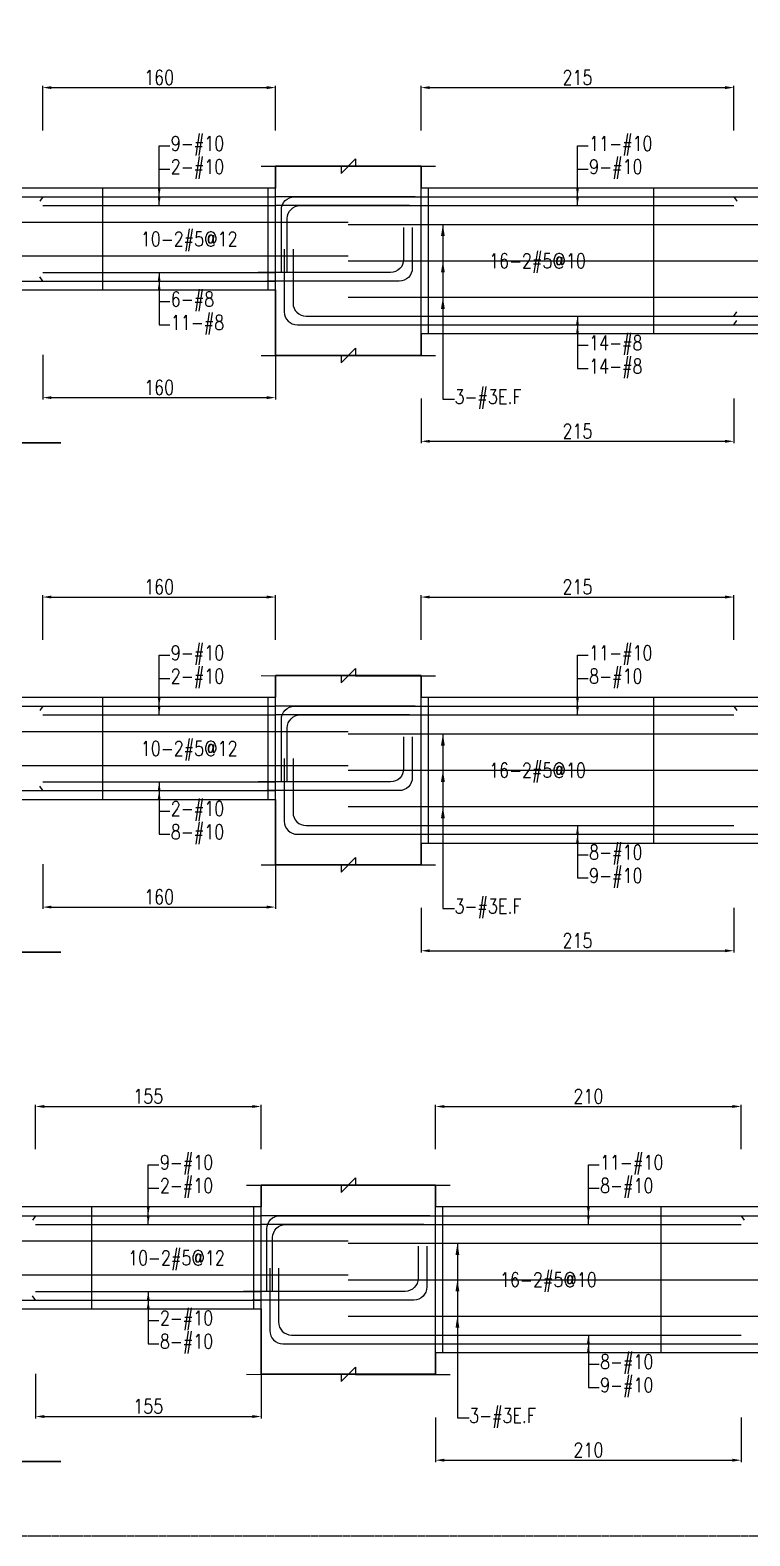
# Model space of a CAD drawing. Header units: millimetres. Extents: x 0 to 84580, y -12276 to 4373.
# Drawn here: x 30767 to 31262, y -3069 to -2034 of the extents above; entities that cross this region are included whole.
import ezdxf
from ezdxf.enums import TextEntityAlignment as Align

# ---------------------------------------------------------------- set-up
doc = ezdxf.new("R2010")
doc.units = ezdxf.units.MM
doc.header["$MEASUREMENT"] = 0
doc.linetypes.add('CENTER', pattern=[2, 1.25, -0.25, 0.25, -0.25])
for name, color, linetype in [('S-DIM', 2, 'Continuous'), ('S-GRID', 1, 'CENTER'), ('S-LEADER', 2, 'Continuous'), ('S-RC', 130, 'Continuous'), ('S-REINF', 6, 'Continuous'), ('S-TEXT', 2, 'Continuous')]:
    doc.layers.add(name, color=color, linetype=linetype)
doc.styles.add('CS4', font='romans.shx', dxfattribs={"width": 0.8, "bigfont": 'lsp.shx'})
doc.styles.get("Standard").update_dxf_attribs({"font": 'arial.ttf'})
doc.dimstyles.new('ISO-25', dxfattribs={"dimtxt": 2.5, "dimasz": 2.5, "dimexe": 1.25, "dimexo": 0.625, "dimtad": 1, "dimtxsty": 'Standard', "dimcen": 2.5, "dimadec": 0, "dimazin": 0, "dimtfac": 1, "dimtmove": 0, "dimatfit": 3, "dimfxl": 0, "dimarcsym": 0})

# ---------------------------------------------------------------- blocks, each defined once
blk = doc.blocks.new('*D824')
at = {"layer": 'DEFPOINTS', "color": 0, "transparency": 16777216}
for p in [(30926.1, -2774), (30771.1, -2804), (30926.1, -2804)]:
    blk.add_point(p, dxfattribs=at)
at = {"layer": 'S-DIM', "color": 0, "lineweight": -2, "transparency": 16777216}
for p, q in [((30771.1, -2803.4), (30771.1, -2772.8)), ((30777.1, -2774), (30920.1, -2774)), ((30926.1, -2803.4), (30926.1, -2772.8))]:
    blk.add_line(p, q, dxfattribs=at)
at = {"layer": 'S-DIM', "color": 0, "transparency": 16777216}
for points in [[(30777.1, -2773), (30777.1, -2775), (30771.1, -2774)], [(30920.1, -2773), (30920.1, -2775), (30926.1, -2774)]]:
    blk.add_solid(points, dxfattribs=at)
at = {"layer": 'S-DIM', "color": 0, "transparency": 16777216, "insert": (30848.6, -2767), "char_height": 10, "attachment_point": 5, "style": 'CS4'}
blk.add_mtext('155', dxfattribs=at)
blk = doc.blocks.new('*D826')
at = {"layer": 'DEFPOINTS', "color": 0, "transparency": 16777216}
for p in [(30771.1, -2957), (30926.1, -2957), (30926.1, -2987)]:
    blk.add_point(p, dxfattribs=at)
at = {"layer": 'S-DIM', "color": 0, "lineweight": -2, "transparency": 16777216}
for p, q in [((30771.1, -2957.6), (30771.1, -2988.3)), ((30926.1, -2957.6), (30926.1, -2988.3)), ((30777.1, -2987), (30920.1, -2987))]:
    blk.add_line(p, q, dxfattribs=at)
at = {"layer": 'S-DIM', "color": 0, "transparency": 16777216}
for points in [[(30777.1, -2986), (30777.1, -2988), (30771.1, -2987)], [(30920.1, -2986), (30920.1, -2988), (30926.1, -2987)]]:
    blk.add_solid(points, dxfattribs=at)
at = {"layer": 'S-DIM', "color": 0, "transparency": 16777216, "insert": (30848.6, -2980), "char_height": 10, "attachment_point": 5, "style": 'CS4'}
blk.add_mtext('155', dxfattribs=at)
blk = doc.blocks.new('*D828')
at = {"layer": 'DEFPOINTS', "color": 0, "transparency": 16777216}
for p in [(30936.1, -2424), (30776.1, -2454), (30936.1, -2454)]:
    blk.add_point(p, dxfattribs=at)
at = {"layer": 'S-DIM', "color": 0, "lineweight": -2, "transparency": 16777216}
for p, q in [((30776.1, -2453.4), (30776.1, -2422.8)), ((30782.1, -2424), (30930.1, -2424)), ((30936.1, -2453.4), (30936.1, -2422.8))]:
    blk.add_line(p, q, dxfattribs=at)
at = {"layer": 'S-DIM', "color": 0, "transparency": 16777216}
for points in [[(30782.1, -2423), (30782.1, -2425), (30776.1, -2424)], [(30930.1, -2423), (30930.1, -2425), (30936.1, -2424)]]:
    blk.add_solid(points, dxfattribs=at)
at = {"layer": 'S-DIM', "color": 0, "transparency": 16777216, "insert": (30856.1, -2417), "char_height": 10, "attachment_point": 5, "style": 'CS4'}
blk.add_mtext('160', dxfattribs=at)
blk = doc.blocks.new('*D830')
at = {"layer": 'DEFPOINTS', "color": 0, "transparency": 16777216}
for p in [(30776.1, -2607), (30936.1, -2607), (30936.1, -2637)]:
    blk.add_point(p, dxfattribs=at)
at = {"layer": 'S-DIM', "color": 0, "lineweight": -2, "transparency": 16777216}
for p, q in [((30776.1, -2607.6), (30776.1, -2638.3)), ((30936.1, -2607.6), (30936.1, -2638.3)), ((30782.1, -2637), (30930.1, -2637))]:
    blk.add_line(p, q, dxfattribs=at)
at = {"layer": 'S-DIM', "color": 0, "transparency": 16777216}
for points in [[(30782.1, -2636), (30782.1, -2638), (30776.1, -2637)], [(30930.1, -2636), (30930.1, -2638), (30936.1, -2637)]]:
    blk.add_solid(points, dxfattribs=at)
at = {"layer": 'S-DIM', "color": 0, "transparency": 16777216, "insert": (30856.1, -2630), "char_height": 10, "attachment_point": 5, "style": 'CS4'}
blk.add_mtext('160', dxfattribs=at)
blk = doc.blocks.new('*D832')
at = {"layer": 'DEFPOINTS', "color": 0, "transparency": 16777216}
for p in [(30936.1, -2074), (30776.1, -2104), (30936.1, -2104)]:
    blk.add_point(p, dxfattribs=at)
at = {"layer": 'S-DIM', "color": 0, "lineweight": -2, "transparency": 16777216}
for p, q in [((30776.1, -2103.4), (30776.1, -2072.8)), ((30782.1, -2074), (30930.1, -2074)), ((30936.1, -2103.4), (30936.1, -2072.8))]:
    blk.add_line(p, q, dxfattribs=at)
at = {"layer": 'S-DIM', "color": 0, "transparency": 16777216}
for points in [[(30782.1, -2073), (30782.1, -2075), (30776.1, -2074)], [(30930.1, -2073), (30930.1, -2075), (30936.1, -2074)]]:
    blk.add_solid(points, dxfattribs=at)
at = {"layer": 'S-DIM', "color": 0, "transparency": 16777216, "insert": (30856.1, -2067), "char_height": 10, "attachment_point": 5, "style": 'CS4'}
blk.add_mtext('160', dxfattribs=at)
blk = doc.blocks.new('*D834')
at = {"layer": 'DEFPOINTS', "color": 0, "transparency": 16777216}
for p in [(30776.1, -2257), (30936.1, -2257), (30936.1, -2287)]:
    blk.add_point(p, dxfattribs=at)
at = {"layer": 'S-DIM', "color": 0, "lineweight": -2, "transparency": 16777216}
for p, q in [((30776.1, -2257.6), (30776.1, -2288.3)), ((30936.1, -2257.6), (30936.1, -2288.3)), ((30782.1, -2287), (30930.1, -2287))]:
    blk.add_line(p, q, dxfattribs=at)
at = {"layer": 'S-DIM', "color": 0, "transparency": 16777216}
for points in [[(30782.1, -2286), (30782.1, -2288), (30776.1, -2287)], [(30930.1, -2286), (30930.1, -2288), (30936.1, -2287)]]:
    blk.add_solid(points, dxfattribs=at)
at = {"layer": 'S-DIM', "color": 0, "transparency": 16777216, "insert": (30856.1, -2280), "char_height": 10, "attachment_point": 5, "style": 'CS4'}
blk.add_mtext('160', dxfattribs=at)
blk = doc.blocks.new('*D855')
at = {"layer": 'DEFPOINTS', "color": 0, "transparency": 16777216}
for p in [(31256.1, -2774), (31046.1, -2804), (31256.1, -2804)]:
    blk.add_point(p, dxfattribs=at)
at = {"layer": 'S-DIM', "color": 0, "lineweight": -2, "transparency": 16777216}
for p, q in [((31046.1, -2803.4), (31046.1, -2772.8)), ((31052.1, -2774), (31250.1, -2774)), ((31256.1, -2803.4), (31256.1, -2772.8))]:
    blk.add_line(p, q, dxfattribs=at)
at = {"layer": 'S-DIM', "color": 0, "transparency": 16777216}
for points in [[(31052.1, -2773), (31052.1, -2775), (31046.1, -2774)], [(31250.1, -2773), (31250.1, -2775), (31256.1, -2774)]]:
    blk.add_solid(points, dxfattribs=at)
at = {"layer": 'S-DIM', "color": 0, "transparency": 16777216, "insert": (31151.1, -2767), "char_height": 10, "attachment_point": 5, "style": 'CS4'}
blk.add_mtext('210', dxfattribs=at)
blk = doc.blocks.new('*D857')
at = {"layer": 'DEFPOINTS', "color": 0, "transparency": 16777216}
for p in [(31046.1, -2987), (31256.1, -2987), (31256.1, -3017)]:
    blk.add_point(p, dxfattribs=at)
at = {"layer": 'S-DIM', "color": 0, "lineweight": -2, "transparency": 16777216}
for p, q in [((31046.1, -2987.6), (31046.1, -3018.3)), ((31256.1, -2987.6), (31256.1, -3018.3)), ((31052.1, -3017), (31250.1, -3017))]:
    blk.add_line(p, q, dxfattribs=at)
at = {"layer": 'S-DIM', "color": 0, "transparency": 16777216}
for points in [[(31052.1, -3016), (31052.1, -3018), (31046.1, -3017)], [(31250.1, -3016), (31250.1, -3018), (31256.1, -3017)]]:
    blk.add_solid(points, dxfattribs=at)
at = {"layer": 'S-DIM', "color": 0, "transparency": 16777216, "insert": (31151.1, -3010), "char_height": 10, "attachment_point": 5, "style": 'CS4'}
blk.add_mtext('210', dxfattribs=at)
blk = doc.blocks.new('*D845')
at = {"layer": 'DEFPOINTS', "color": 0, "transparency": 16777216}
for p in [(31251.1, -2424), (31036.1, -2454), (31251.1, -2454)]:
    blk.add_point(p, dxfattribs=at)
at = {"layer": 'S-DIM', "color": 0, "lineweight": -2, "transparency": 16777216}
for p, q in [((31036.1, -2453.4), (31036.1, -2422.8)), ((31042.1, -2424), (31245.1, -2424)), ((31251.1, -2453.4), (31251.1, -2422.8))]:
    blk.add_line(p, q, dxfattribs=at)
at = {"layer": 'S-DIM', "color": 0, "transparency": 16777216}
for points in [[(31042.1, -2423), (31042.1, -2425), (31036.1, -2424)], [(31245.1, -2423), (31245.1, -2425), (31251.1, -2424)]]:
    blk.add_solid(points, dxfattribs=at)
at = {"layer": 'S-DIM', "color": 0, "transparency": 16777216, "insert": (31143.6, -2417), "char_height": 10, "attachment_point": 5, "style": 'CS4'}
blk.add_mtext('215', dxfattribs=at)
blk = doc.blocks.new('*D847')
at = {"layer": 'DEFPOINTS', "color": 0, "transparency": 16777216}
for p in [(31036.1, -2637), (31251.1, -2637), (31251.1, -2667)]:
    blk.add_point(p, dxfattribs=at)
at = {"layer": 'S-DIM', "color": 0, "lineweight": -2, "transparency": 16777216}
for p, q in [((31036.1, -2637.6), (31036.1, -2668.3)), ((31251.1, -2637.6), (31251.1, -2668.3)), ((31042.1, -2667), (31245.1, -2667))]:
    blk.add_line(p, q, dxfattribs=at)
at = {"layer": 'S-DIM', "color": 0, "transparency": 16777216}
for points in [[(31042.1, -2666), (31042.1, -2668), (31036.1, -2667)], [(31245.1, -2666), (31245.1, -2668), (31251.1, -2667)]]:
    blk.add_solid(points, dxfattribs=at)
at = {"layer": 'S-DIM', "color": 0, "transparency": 16777216, "insert": (31143.6, -2660), "char_height": 10, "attachment_point": 5, "style": 'CS4'}
blk.add_mtext('215', dxfattribs=at)
blk = doc.blocks.new('*D849')
at = {"layer": 'DEFPOINTS', "color": 0, "transparency": 16777216}
for p in [(31251.1, -2074), (31036.1, -2104), (31251.1, -2104)]:
    blk.add_point(p, dxfattribs=at)
at = {"layer": 'S-DIM', "color": 0, "lineweight": -2, "transparency": 16777216}
for p, q in [((31036.1, -2103.4), (31036.1, -2072.8)), ((31042.1, -2074), (31245.1, -2074)), ((31251.1, -2103.4), (31251.1, -2072.8))]:
    blk.add_line(p, q, dxfattribs=at)
at = {"layer": 'S-DIM', "color": 0, "transparency": 16777216}
for points in [[(31042.1, -2073), (31042.1, -2075), (31036.1, -2074)], [(31245.1, -2073), (31245.1, -2075), (31251.1, -2074)]]:
    blk.add_solid(points, dxfattribs=at)
at = {"layer": 'S-DIM', "color": 0, "transparency": 16777216, "insert": (31143.6, -2067), "char_height": 10, "attachment_point": 5, "style": 'CS4'}
blk.add_mtext('215', dxfattribs=at)
blk = doc.blocks.new('*D851')
at = {"layer": 'DEFPOINTS', "color": 0, "transparency": 16777216}
for p in [(31036.1, -2287), (31251.1, -2287), (31251.1, -2317)]:
    blk.add_point(p, dxfattribs=at)
at = {"layer": 'S-DIM', "color": 0, "lineweight": -2, "transparency": 16777216}
for p, q in [((31036.1, -2287.6), (31036.1, -2318.3)), ((31251.1, -2287.6), (31251.1, -2318.3)), ((31042.1, -2317), (31245.1, -2317))]:
    blk.add_line(p, q, dxfattribs=at)
at = {"layer": 'S-DIM', "color": 0, "transparency": 16777216}
for points in [[(31042.1, -2316), (31042.1, -2318), (31036.1, -2317)], [(31245.1, -2316), (31245.1, -2318), (31251.1, -2317)]]:
    blk.add_solid(points, dxfattribs=at)
at = {"layer": 'S-DIM', "color": 0, "transparency": 16777216, "insert": (31143.6, -2310), "char_height": 10, "attachment_point": 5, "style": 'CS4'}
blk.add_mtext('215', dxfattribs=at)

msp = doc.modelspace()

# ---------------------------------------------------------------- linework, layer by layer
at = {"layer": 'S-GRID'}
msp.add_lwpolyline([(29374, -3069), (32603, -3069), (32603, -1000), (29374, -1000), (29374, -3069)], dxfattribs=at)
at = {"layer": 'S-RC'}
for points in [[(30926.096, -2128.007), (30981.096, -2128.018), (30981.095, -2133.018), (30991.097, -2123.02), (30991.096, -2128.02), (31046.096, -2128.031)], [(30926.096, -2128.007), (30981.096, -2128.018), (30981.095, -2133.018), (30991.097, -2123.02), (30991.096, -2128.02), (31046.096, -2128.031)], [(30936.096, -2213.007), (30936.096, -2258.007), (31036.096, -2258.007), (31036.096, -2128.007), (30936.096, -2128.007), (30936.096, -2143.007)], [(31036.096, -2243.007), (31036.096, -2258.007), (30936.096, -2258.007), (30936.096, -2128.007), (31036.096, -2128.007), (31036.096, -2143.007)], [(30936.096, -2143.007), (30461.096, -2143.007)], [(31676.096, -2143.007), (31036.096, -2143.007)], [(30461.096, -2213.007), (30936.096, -2213.007)], [(31036.096, -2243.007), (31676.096, -2243.007)], [(30926.096, -2258.007), (30981.096, -2258.018), (30981.095, -2263.018), (30991.097, -2253.02), (30991.096, -2258.02), (31046.096, -2258.031)], [(30926.096, -2258.007), (30981.096, -2258.018), (30981.095, -2263.018), (30991.097, -2253.02), (30991.096, -2258.02), (31046.096, -2258.031)], [(30698.596, -2318.007), (30788.596, -2318.007), (30608.596, -2318.007)], [(30926.096, -2478.007), (30981.096, -2478.018), (30981.095, -2483.018), (30991.097, -2473.02), (30991.096, -2478.02), (31046.096, -2478.031)], [(30926.096, -2478.007), (30981.096, -2478.018), (30981.095, -2483.018), (30991.097, -2473.02), (30991.096, -2478.02), (31046.096, -2478.031)], [(30936.096, -2563.007), (30936.096, -2608.007), (31036.096, -2608.007), (31036.096, -2478.007), (30936.096, -2478.007), (30936.096, -2493.007)], [(31036.096, -2593.007), (31036.096, -2608.007), (30936.096, -2608.007), (30936.096, -2478.007), (31036.096, -2478.007), (31036.096, -2493.007)], [(30936.096, -2493.007), (30461.096, -2493.007)], [(31676.096, -2493.007), (31036.096, -2493.007)], [(30461.096, -2563.007), (30936.096, -2563.007)], [(31036.096, -2593.007), (31676.096, -2593.007)], [(30926.096, -2608.007), (30981.096, -2608.018), (30981.095, -2613.018), (30991.097, -2603.02), (30991.096, -2608.02), (31046.096, -2608.031)], [(30926.096, -2608.007), (30981.096, -2608.018), (30981.095, -2613.018), (30991.097, -2603.02), (30991.096, -2608.02), (31046.096, -2608.031)], [(30698.596, -2668.007), (30788.596, -2668.007), (30608.596, -2668.007)], [(30916.096, -2828.007), (30981.096, -2828.02), (30981.095, -2833.02), (30991.097, -2823.022), (30991.096, -2828.022), (31056.096, -2828.035)], [(30916.096, -2828.007), (30981.096, -2828.02), (30981.095, -2833.02), (30991.097, -2823.022), (30991.096, -2828.022), (31056.096, -2828.035)], [(30926.096, -2913.007), (30926.096, -2958.007), (31046.096, -2958.007), (31046.096, -2828.007), (30926.096, -2828.007), (30926.096, -2843.007)], [(31046.096, -2943.007), (31046.096, -2958.007), (30926.096, -2958.007), (30926.096, -2828.007), (31046.096, -2828.007), (31046.096, -2843.007)], [(30926.096, -2843.007), (30461.096, -2843.007)], [(31666.096, -2843.007), (31046.096, -2843.007)], [(30461.096, -2913.007), (30926.096, -2913.007)], [(31046.096, -2943.007), (31666.096, -2943.007)], [(30916.096, -2958.007), (30981.096, -2958.02), (30981.095, -2963.02), (30991.097, -2953.022), (30991.096, -2958.022), (31056.096, -2958.035)], [(30916.096, -2958.007), (30981.096, -2958.02), (30981.095, -2963.02), (30991.097, -2953.022), (30991.096, -2958.022), (31056.096, -2958.035)], [(30698.596, -3018.007), (30788.596, -3018.007), (30608.596, -3018.007)]]:
    msp.add_lwpolyline(points, dxfattribs=at)
at = {"layer": 'S-REINF'}
for points in [[(30621.096, -2149.007), (30776.096, -2149.007)], [(30776.096, -2149.007), (30774.096, -2152.007)], [(30776.096, -2149.007), (30936.096, -2149.007)], [(31032.096, -2149.007), (30936.096, -2149.007)], [(31036.096, -2149.007), (31251.096, -2149.007)], [(31251.096, -2149.007), (31253.096, -2152.007)], [(31251.096, -2149.007), (31461.096, -2149.007)], [(30776.096, -2155.007), (30936.096, -2155.007)], [(31028.096, -2155.007), (30936.096, -2155.007)], [(31036.096, -2155.007), (31251.096, -2155.007)], [(30776.096, -2201.007), (30936.096, -2201.007)], [(30621.096, -2207.007), (30776.096, -2207.007)], [(30776.096, -2207.007), (30774.096, -2204.007)], [(30776.096, -2207.007), (30936.096, -2207.007)], [(31036.096, -2231.007), (31251.096, -2231.007)], [(31251.096, -2231.007), (31253.096, -2228.007)], [(31251.096, -2231.007), (31461.096, -2231.007)], [(31251.096, -2237.007), (31253.096, -2234.007)], [(31036.096, -2237.007), (31251.096, -2237.007)], [(31251.096, -2237.007), (31461.096, -2237.007)], [(30621.096, -2499.007), (30776.096, -2499.007)], [(30776.096, -2499.007), (30774.096, -2502.007)], [(30776.096, -2499.007), (30936.096, -2499.007)], [(31032.096, -2499.007), (30936.096, -2499.007)], [(31036.096, -2499.007), (31251.096, -2499.007)], [(31251.096, -2499.007), (31253.096, -2502.007)], [(31251.096, -2499.007), (31461.096, -2499.007)], [(30776.096, -2505.007), (30936.096, -2505.007)], [(31028.096, -2505.007), (30936.096, -2505.007)], [(31036.096, -2505.007), (31251.096, -2505.007)], [(30776.096, -2557.007), (30774.096, -2554.007)], [(30776.096, -2551.007), (30936.096, -2551.007)], [(30621.096, -2557.007), (30776.096, -2557.007)], [(30776.096, -2557.007), (30936.096, -2557.007)], [(31036.096, -2581.007), (31251.096, -2581.007)], [(31036.096, -2587.007), (31251.096, -2587.007)], [(31251.096, -2587.007), (31461.096, -2587.007)], [(30616.096, -2849.007), (30771.096, -2849.007)], [(30771.096, -2849.007), (30769.096, -2852.007)], [(30771.096, -2849.007), (30926.096, -2849.007)], [(30771.096, -2855.007), (30926.096, -2855.007)], [(31042.096, -2849.007), (30926.096, -2849.007)], [(31038.096, -2855.007), (30926.096, -2855.007)], [(31046.096, -2849.007), (31256.096, -2849.007)], [(31046.096, -2855.007), (31256.096, -2855.007)], [(31256.096, -2849.007), (31258.096, -2852.007)], [(31256.096, -2849.007), (31456.096, -2849.007)], [(30771.096, -2907.007), (30769.096, -2904.007)], [(30771.096, -2901.007), (30926.096, -2901.007)], [(30616.096, -2907.007), (30771.096, -2907.007)], [(30771.096, -2907.007), (30926.096, -2907.007)], [(31046.096, -2931.007), (31256.096, -2931.007)], [(31046.096, -2937.007), (31256.096, -2937.007)], [(31256.096, -2937.007), (31456.096, -2937.007)]]:
    msp.add_lwpolyline(points, dxfattribs=at)
at = {"layer": 'S-REINF', "color": 1}
for points in [[(30817.346, -2213.007), (30817.346, -2143.007)], [(30931.096, -2213.007), (30931.096, -2143.007)], [(31041.096, -2243.007), (31041.096, -2143.007)], [(31196.096, -2243.007), (31196.096, -2143.007)], [(30411.096, -2166.34), (30986.096, -2166.34)], [(30986.096, -2168.007), (31726.096, -2168.007)], [(30411.096, -2189.674), (30986.096, -2189.674)], [(30986.096, -2193.007), (31726.096, -2193.007)], [(30986.096, -2218.007), (31726.096, -2218.007)], [(30817.346, -2563.007), (30817.346, -2493.007)], [(30931.096, -2563.007), (30931.096, -2493.007)], [(31041.096, -2593.007), (31041.096, -2493.007)], [(31196.096, -2593.007), (31196.096, -2493.007)], [(30411.096, -2516.34), (30986.096, -2516.34)], [(30986.096, -2518.007), (31726.096, -2518.007)], [(30411.096, -2539.674), (30986.096, -2539.674)], [(30986.096, -2543.007), (31726.096, -2543.007)], [(30986.096, -2568.007), (31726.096, -2568.007)], [(30809.846, -2913.007), (30809.846, -2843.007)], [(30921.096, -2913.007), (30921.096, -2843.007)], [(31051.096, -2943.007), (31051.096, -2843.007)], [(31201.096, -2943.007), (31201.096, -2843.007)], [(30411.096, -2866.34), (30986.096, -2866.34)], [(30986.096, -2868.007), (31726.096, -2868.007)], [(30411.096, -2889.674), (30986.096, -2889.674)], [(30986.096, -2893.007), (31726.096, -2893.007)], [(30986.096, -2918.007), (31726.096, -2918.007)]]:
    msp.add_lwpolyline(points, dxfattribs=at)
at = {"layer": 'S-REINF'}
for points in [[(30940.096, -2201.007), (30940.096, -2158.007, -0.41421356), (30949.096, -2149.007), (31036.096, -2149.007)], [(30944.096, -2201.007), (30944.096, -2164.007, -0.41421356), (30953.096, -2155.007), (31036.096, -2155.007)], [(31024.096, -2170.007), (31024.096, -2192.007, -0.41421356), (31015.096, -2201.007), (30924.096, -2201.007)], [(31030.096, -2170.007), (31030.096, -2198.007, -0.41421356), (31021.096, -2207.007), (30930.096, -2207.007)], [(30942.096, -2185.007), (30942.096, -2228.007, 0.41421356), (30951.096, -2237.007), (31036.096, -2237.007)], [(30948.096, -2185.007), (30948.096, -2222.007, 0.41421356), (30957.096, -2231.007), (31036.096, -2231.007)], [(30940.096, -2551.007), (30940.096, -2508.007, -0.41421356), (30949.096, -2499.007), (31036.096, -2499.007)], [(30944.096, -2551.007), (30944.096, -2514.007, -0.41421356), (30953.096, -2505.007), (31036.096, -2505.007)], [(31024.096, -2520.007), (31024.096, -2542.007, -0.41421356), (31015.096, -2551.007), (30924.096, -2551.007)], [(31030.096, -2520.007), (31030.096, -2548.007, -0.41421356), (31021.096, -2557.007), (30930.096, -2557.007)], [(30942.096, -2535.007), (30942.096, -2578.007, 0.41421356), (30951.096, -2587.007), (31036.096, -2587.007)], [(30948.096, -2535.007), (30948.096, -2572.007, 0.41421356), (30957.096, -2581.007), (31036.096, -2581.007)], [(30930.096, -2901.007), (30930.096, -2858.007, -0.41421356), (30939.096, -2849.007), (31046.096, -2849.007)], [(30934.096, -2901.007), (30934.096, -2864.007, -0.41421356), (30943.096, -2855.007), (31046.096, -2855.007)], [(31034.096, -2870.007), (31034.096, -2892.007, -0.41421356), (31025.096, -2901.007), (30914.096, -2901.007)], [(31040.096, -2870.007), (31040.096, -2898.007, -0.41421356), (31031.096, -2907.007), (30920.096, -2907.007)], [(30932.096, -2885.007), (30932.096, -2928.007, 0.41421356), (30941.096, -2937.007), (31046.096, -2937.007)], [(30938.096, -2885.007), (30938.096, -2922.007, 0.41421356), (30947.096, -2931.007), (31046.096, -2931.007)]]:
    msp.add_lwpolyline(points, format="xyb", dxfattribs=at)

# ---------------------------------------------------------------- texts
at = {"layer": 'S-LEADER', "char_height": 10, "attachment_point": 4, "style": 'CS4'}
for s, insert in [('9-#10', (30864.096, -2114.007)), ('11-#10', (31151.596, -2114.007)), ('2-#10', (30864.096, -2130.007)), ('9-#10', (31151.596, -2130.007)), ('6-#8', (30864.096, -2221.007)), ('11-#8', (30864.096, -2237.007)), ('14-#8', (31151.596, -2251.007)), ('14-#8', (31151.596, -2267.007)), ('9-#10', (30864.096, -2464.007)), ('11-#10', (31151.596, -2464.007)), ('2-#10', (30864.096, -2480.007)), ('8-#10', (31151.596, -2480.007)), ('2-#10', (30864.096, -2571.007)), ('8-#10', (30864.096, -2587.007)), ('8-#10', (31151.596, -2601.007)), ('9-#10', (31151.596, -2617.007)), ('9-#10', (30856.596, -2814.007)), ('11-#10', (31159.096, -2814.007)), ('2-#10', (30856.596, -2830.007)), ('8-#10', (31159.096, -2830.007)), ('2-#10', (30856.596, -2921.007)), ('8-#10', (30856.596, -2937.007)), ('8-#10', (31159.096, -2951.007)), ('9-#10', (31159.096, -2967.007))]:
    msp.add_mtext(s, dxfattribs=dict(at, insert=insert))
at = {"layer": 'S-LEADER', "color": 3, "char_height": 10, "attachment_point": 4, "style": 'CS4'}
for insert in [(31059.096, -2288.007), (31059.096, -2638.007), (31069.096, -2988.007)]:
    msp.add_mtext('3-#3E.F', dxfattribs=dict(at, insert=insert))
at = {"layer": 'S-TEXT', "color": 1, "style": 'CS4', "width": 0.8}
for s, p in [('10-2#5@12', (30876.721, -2183.007)), ('16-2#5@10', (31116.096, -2198.007)), ('10-2#5@12', (30876.721, -2533.007)), ('16-2#5@10', (31116.096, -2548.007)), ('10-2#5@12', (30867.971, -2883.007)), ('16-2#5@10', (31123.596, -2898.007))]:
    msp.add_text(s, height=10, dxfattribs=at).set_placement(p, align=Align.CENTER)

# ---------------------------------------------------------------- dimensions: what is measured, and where the dimension line sits
at = {"layer": 'S-DIM'}
for p1, p2, distance, picture, middle in [((30776.096, -2104.007), (30936.096, -2104.007), 30, '*D832', (30856.096, -2067.007)), ((31036.096, -2104.007), (31251.096, -2104.007), 30, '*D849', (31143.596, -2067.007)), ((30776.096, -2257.007), (30936.096, -2257.007), -30, '*D834', (30856.096, -2280.007)), ((31036.096, -2287.007), (31251.096, -2287.007), -30, '*D851', (31143.596, -2310.007)), ((30776.096, -2454.007), (30936.096, -2454.007), 30, '*D828', (30856.096, -2417.007)), ((31036.096, -2454.007), (31251.096, -2454.007), 30, '*D845', (31143.596, -2417.007)), ((30776.096, -2607.007), (30936.096, -2607.007), -30, '*D830', (30856.096, -2630.007)), ((31036.096, -2637.007), (31251.096, -2637.007), -30, '*D847', (31143.596, -2660.007)), ((30771.096, -2804.007), (30926.096, -2804.007), 30, '*D824', (30848.596, -2767.007)), ((31046.096, -2804.007), (31256.096, -2804.007), 30, '*D855', (31151.096, -2767.007)), ((30771.096, -2957.007), (30926.096, -2957.007), -30, '*D826', (30848.596, -2980.007)), ((31046.096, -2987.007), (31256.096, -2987.007), -30, '*D857', (31151.096, -3010.007))]:
    dim = msp.add_aligned_dim(p1=p1, p2=p2, distance=distance, dimstyle='ISO-25', override={"dimtxt": 10, "dimasz": 6, "dimgap": 2, "dimtxsty": 'CS4'}, dxfattribs=at)
    dim.commit()
    dim.dimension.update_dxf_attribs({"geometry": picture, "text_midpoint": middle})

# ---------------------------------------------------------------- leaders
at = {"layer": 'S-LEADER', "annotation_type": 0, "has_hookline": 1, "hookline_direction": 0}
for points, override, text_width in [([(30856.096, -2149.007), (30856.096, -2114.007), (30863.471, -2114.007)], {"dimasz": 6, "dimtad": 0}, 38.476), ([(31143.596, -2149.007), (31143.596, -2114.007), (31150.971, -2114.007)], {"dimasz": 6, "dimtad": 0}, 44.952), ([(30856.096, -2155.007), (30856.096, -2130.007), (30863.471, -2130.007)], {"dimasz": 6, "dimtad": 0}, 38.476), ([(31143.596, -2155.007), (31143.596, -2130.007), (31150.971, -2130.007)], {"dimasz": 6, "dimtad": 0}, 38.476), ([(30856.096, -2201.007), (30856.096, -2221.007), (30863.471, -2221.007)], {"dimasz": 6, "dimtad": 0}, 30.476), ([(30856.096, -2207.007), (30856.096, -2237.007), (30863.471, -2237.007)], {"dimasz": 6, "dimtad": 0}, 37.333), ([(31051.096, -2218.007), (31051.096, -2288.007), (31058.471, -2288.007)], {"dimasz": 8, "dimtad": 0}, 49.524), ([(31143.596, -2231.007), (31143.596, -2251.007), (31150.971, -2251.007)], {"dimasz": 6, "dimtad": 0}, 37.333), ([(31143.596, -2237.007), (31143.596, -2267.007), (31150.971, -2267.007)], {"dimasz": 6, "dimtad": 0}, 37.333), ([(30856.096, -2499.007), (30856.096, -2464.007), (30863.471, -2464.007)], {"dimasz": 6, "dimtad": 0}, 38.476), ([(31143.596, -2499.007), (31143.596, -2464.007), (31150.971, -2464.007)], {"dimasz": 6, "dimtad": 0}, 44.952), ([(30856.096, -2505.007), (30856.096, -2480.007), (30863.471, -2480.007)], {"dimasz": 6, "dimtad": 0}, 38.476), ([(31143.596, -2505.007), (31143.596, -2480.007), (31150.971, -2480.007)], {"dimasz": 6, "dimtad": 0}, 38.476), ([(30856.096, -2551.007), (30856.096, -2571.007), (30863.471, -2571.007)], {"dimasz": 6, "dimtad": 0}, 38.476), ([(30856.096, -2557.007), (30856.096, -2587.007), (30863.471, -2587.007)], {"dimasz": 6, "dimtad": 0}, 38.476), ([(31051.096, -2568.007), (31051.096, -2638.007), (31058.471, -2638.007)], {"dimasz": 8, "dimtad": 0}, 49.524), ([(31143.596, -2581.007), (31143.596, -2601.007), (31150.971, -2601.007)], {"dimasz": 6, "dimtad": 0}, 38.476), ([(31143.596, -2587.007), (31143.596, -2617.007), (31150.971, -2617.007)], {"dimasz": 6, "dimtad": 0}, 38.476), ([(30848.596, -2849.007), (30848.596, -2814.007), (30855.971, -2814.007)], {"dimasz": 6, "dimtad": 0}, 38.476), ([(31151.096, -2849.007), (31151.096, -2814.007), (31158.471, -2814.007)], {"dimasz": 6, "dimtad": 0}, 44.952), ([(30848.596, -2855.007), (30848.596, -2830.007), (30855.971, -2830.007)], {"dimasz": 6, "dimtad": 0}, 38.476), ([(31151.096, -2855.007), (31151.096, -2830.007), (31158.471, -2830.007)], {"dimasz": 6, "dimtad": 0}, 38.476), ([(30848.596, -2901.007), (30848.596, -2921.007), (30855.971, -2921.007)], {"dimasz": 6, "dimtad": 0}, 38.476), ([(30848.596, -2907.007), (30848.596, -2937.007), (30855.971, -2937.007)], {"dimasz": 6, "dimtad": 0}, 38.476), ([(31061.096, -2918.007), (31061.096, -2988.007), (31068.471, -2988.007)], {"dimasz": 8, "dimtad": 0}, 49.524), ([(31151.096, -2931.007), (31151.096, -2951.007), (31158.471, -2951.007)], {"dimasz": 6, "dimtad": 0}, 38.476), ([(31151.096, -2937.007), (31151.096, -2967.007), (31158.471, -2967.007)], {"dimasz": 6, "dimtad": 0}, 38.476)]:
    msp.add_leader(points, dimstyle='ISO-25', override=override, dxfattribs=dict(at, text_width=text_width))
at = {"layer": 'S-LEADER'}
for points in [[(31051.096, -2168.007), (31051.096, -2288.007), (31059.096, -2288.007)], [(31051.096, -2193.007), (31051.096, -2288.007), (31059.096, -2288.007)], [(31051.096, -2518.007), (31051.096, -2638.007), (31059.096, -2638.007)], [(31051.096, -2543.007), (31051.096, -2638.007), (31059.096, -2638.007)], [(31061.096, -2868.007), (31061.096, -2988.007), (31069.096, -2988.007)], [(31061.096, -2893.007), (31061.096, -2988.007), (31069.096, -2988.007)]]:
    msp.add_leader(points, dimstyle='ISO-25', override={"dimasz": 8}, dxfattribs=at)

doc.saveas('drawing.dxf')
